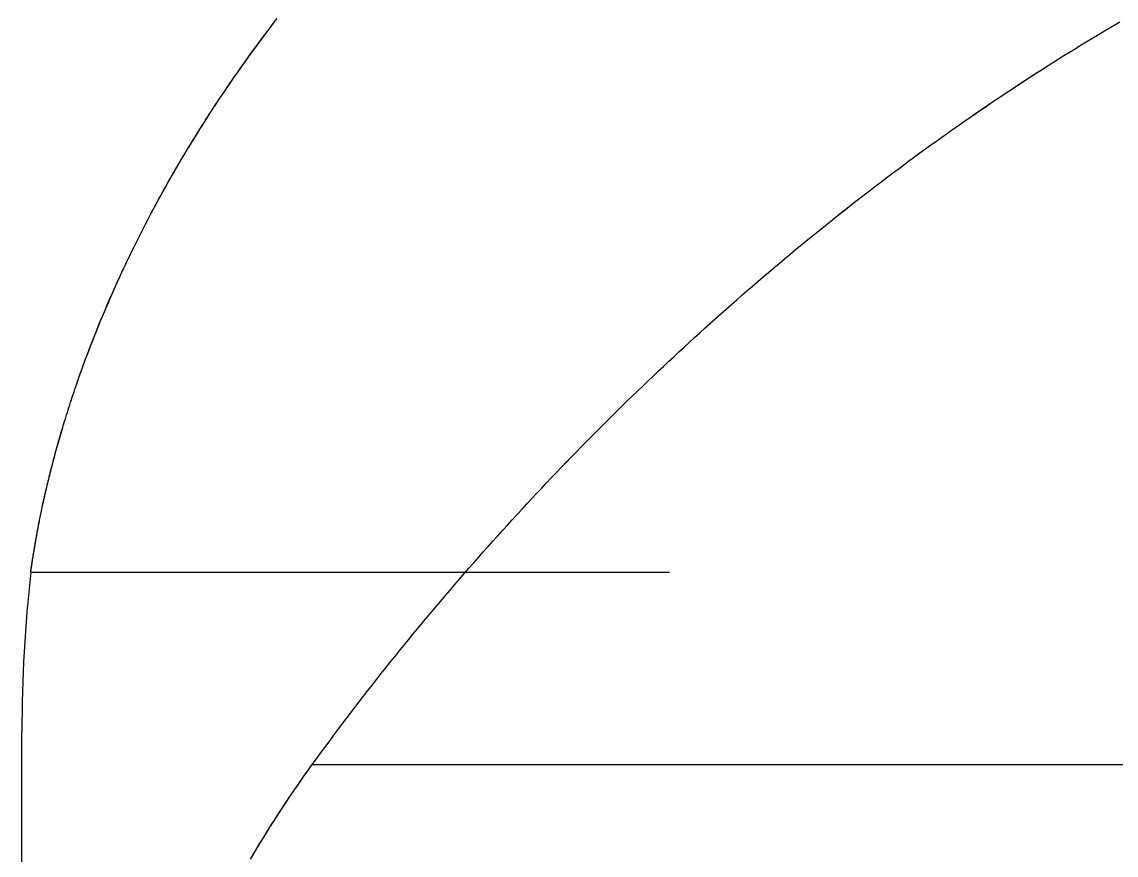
# Model space of a CAD drawing. Extents: x -11 to 23.5, y -3.8 to 3.8.
# Drawn here: x 0.801 to 1.486, y 2.773 to 3.295 of the extents above; entities that cross this region are included whole.
import ezdxf

# ---------------------------------------------------------------- set-up
doc = ezdxf.new("R2010")
doc.units = 0
doc.linetypes.add('PHL_CENTER', pattern=[0.75, 0.4, -0.35])
doc.linetypes.add('PHL_THICK', pattern=[0])
doc.layers.add('PROJECTION', color=7, linetype='CONTINUOUS')

msp = doc.modelspace()

# ---------------------------------------------------------------- linework, layer by layer
at = {"layer": 'PROJECTION', "color": 7, "linetype": 'PHL_THICK'}
for p, q in [((0.959088, 3.294475), (0.960841, 3.296754)), ((0.953904, 3.287643), (0.95562, 3.28992)), ((0.954159, 3.287984), (0.955863, 3.290241)), ((0.95562, 3.28992), (0.957348, 3.292197)), ((0.955863, 3.290241), (0.957578, 3.2925)), ((0.957348, 3.292197), (0.959088, 3.294475)), ((0.957578, 3.2925), (0.959305, 3.294758)), ((1.478056, 3.288494), (1.48156, 3.290572)), ((1.48156, 3.290572), (1.485066, 3.292638)), ((1.485066, 3.292638), (1.488574, 3.29469)), ((0.948829, 3.280822), (0.950508, 3.283094)), ((0.94912, 3.281217), (0.950788, 3.283472)), ((0.950508, 3.283094), (0.9522, 3.285368)), ((0.950788, 3.283472), (0.952468, 3.285728)), ((0.9522, 3.285368), (0.953904, 3.287643)), ((0.952468, 3.285728), (0.954159, 3.287984)), ((1.467552, 3.282179), (1.471052, 3.284297)), ((1.471052, 3.284297), (1.474553, 3.286402)), ((1.474553, 3.286402), (1.478056, 3.288494)), ((0.943862, 3.274012), (0.945506, 3.27628)), ((0.944184, 3.274459), (0.945818, 3.276711)), ((0.945506, 3.27628), (0.947161, 3.27855)), ((0.945818, 3.276711), (0.947463, 3.278964)), ((0.947161, 3.27855), (0.948829, 3.280822)), ((0.947463, 3.278964), (0.94912, 3.281217)), ((1.453567, 3.273574), (1.457061, 3.275745)), ((1.457061, 3.275745), (1.460557, 3.277903)), ((1.460557, 3.277903), (1.464054, 3.280047)), ((1.464054, 3.280047), (1.467552, 3.282179)), ((0.939003, 3.267215), (0.940611, 3.26948)), ((0.939353, 3.267711), (0.940952, 3.269959)), ((0.940611, 3.26948), (0.942231, 3.271745)), ((0.940952, 3.269959), (0.942562, 3.272209)), ((0.942231, 3.271745), (0.943862, 3.274012)), ((0.942562, 3.272209), (0.944184, 3.274459)), ((1.443096, 3.266982), (1.446584, 3.269192)), ((1.446584, 3.269192), (1.450075, 3.27139)), ((1.450075, 3.27139), (1.453567, 3.273574)), ((0.934251, 3.260435), (0.935824, 3.262693)), ((0.934625, 3.260976), (0.93619, 3.26322)), ((0.935824, 3.262693), (0.937408, 3.264953)), ((0.93619, 3.26322), (0.937766, 3.265465)), ((0.937408, 3.264953), (0.939003, 3.267215)), ((0.937766, 3.265465), (0.939353, 3.267711)), ((1.43264, 3.260274), (1.436123, 3.262523)), ((1.436123, 3.262523), (1.439608, 3.264759)), ((1.439608, 3.264759), (1.443096, 3.266982)), ((0.929605, 3.25367), (0.931142, 3.255923)), ((0.93, 3.254255), (0.93153, 3.256494)), ((0.931142, 3.255923), (0.932691, 3.258178)), ((0.93153, 3.256494), (0.933072, 3.258734)), ((0.932691, 3.258178), (0.934251, 3.260435)), ((0.933072, 3.258734), (0.934625, 3.260976)), ((1.422201, 3.253449), (1.425679, 3.255737)), ((1.425679, 3.255737), (1.429158, 3.258012)), ((1.429158, 3.258012), (1.43264, 3.260274)), ((0.925064, 3.246925), (0.926566, 3.249171)), ((0.925477, 3.247549), (0.926973, 3.249782)), ((0.926566, 3.249171), (0.92808, 3.25142)), ((0.926973, 3.249782), (0.928481, 3.252017)), ((0.92808, 3.25142), (0.929605, 3.25367)), ((0.928481, 3.252017), (0.93, 3.254255)), ((1.411781, 3.246509), (1.415252, 3.248835)), ((1.415252, 3.248835), (1.418726, 3.251148)), ((1.418726, 3.251148), (1.422201, 3.253449)), ((0.920627, 3.240201), (0.922095, 3.24244)), ((0.921055, 3.24086), (0.922518, 3.243088)), ((0.922095, 3.24244), (0.923574, 3.244681)), ((0.922518, 3.243088), (0.923992, 3.245317)), ((0.923574, 3.244681), (0.925064, 3.246925)), ((0.923992, 3.245317), (0.925477, 3.247549)), ((1.401381, 3.239455), (1.404846, 3.241819)), ((1.404846, 3.241819), (1.408312, 3.24417)), ((1.408312, 3.24417), (1.411781, 3.246509)), ((0.916294, 3.233498), (0.917727, 3.235729)), ((0.916734, 3.234191), (0.918163, 3.236412)), ((0.917727, 3.235729), (0.919171, 3.237964)), ((0.918163, 3.236412), (0.919603, 3.238635)), ((0.919171, 3.237964), (0.920627, 3.240201)), ((0.919603, 3.238635), (0.921055, 3.24086)), ((1.391002, 3.232288), (1.394459, 3.234689)), ((1.394459, 3.234689), (1.397919, 3.237079)), ((1.397919, 3.237079), (1.401381, 3.239455)), ((0.912063, 3.226819), (0.913462, 3.229043)), ((0.912512, 3.227543), (0.913908, 3.229756)), ((0.913462, 3.229043), (0.914872, 3.231269)), ((0.913908, 3.229756), (0.915315, 3.231972)), ((0.914872, 3.231269), (0.916294, 3.233498)), ((0.915315, 3.231972), (0.916734, 3.234191)), ((1.384096, 3.227448), (1.387548, 3.229874)), ((1.387548, 3.229874), (1.391002, 3.232288)), ((0.907038, 3.218713), (0.90839, 3.220917)), ((0.907934, 3.220166), (0.909299, 3.222381)), ((0.90839, 3.220917), (0.909753, 3.223123)), ((0.909299, 3.222381), (0.910676, 3.224598)), ((0.909753, 3.223123), (0.911127, 3.225331)), ((0.910676, 3.224598), (0.912063, 3.226819)), ((0.911127, 3.225331), (0.912512, 3.227543)), ((1.373755, 3.220094), (1.377199, 3.222558)), ((1.377199, 3.222558), (1.380646, 3.225009)), ((1.380646, 3.225009), (1.384096, 3.227448)), ((0.903047, 3.212119), (0.904366, 3.214314)), ((0.903906, 3.21354), (0.905238, 3.215745)), ((0.904366, 3.214314), (0.905697, 3.216512)), ((0.905238, 3.215745), (0.90658, 3.217954)), ((0.905697, 3.216512), (0.907038, 3.218713)), ((0.90658, 3.217954), (0.907934, 3.220166)), ((1.363439, 3.21263), (1.366875, 3.21513)), ((1.366875, 3.21513), (1.370313, 3.217618)), ((1.370313, 3.217618), (1.373755, 3.220094)), ((0.899154, 3.205552), (0.900441, 3.207738)), ((0.899978, 3.206943), (0.901276, 3.209139)), ((0.900441, 3.207738), (0.901738, 3.209927)), ((0.901276, 3.209139), (0.902586, 3.211338)), ((0.901738, 3.209927), (0.903047, 3.212119)), ((0.902586, 3.211338), (0.903906, 3.21354)), ((1.353149, 3.205056), (1.356576, 3.207593)), ((1.356576, 3.207593), (1.360006, 3.210117)), ((1.360006, 3.210117), (1.363439, 3.21263)), ((0.894895, 3.198196), (0.896149, 3.200377)), ((0.895357, 3.199013), (0.896612, 3.20119)), ((0.896149, 3.200377), (0.897414, 3.202563)), ((0.896612, 3.20119), (0.897878, 3.203369)), ((0.897414, 3.202563), (0.898691, 3.204751)), ((0.897878, 3.203369), (0.899154, 3.205552)), ((0.898691, 3.204751), (0.899978, 3.206943)), ((1.346304, 3.199946), (1.349725, 3.202507)), ((1.349725, 3.202507), (1.353149, 3.205056)), ((0.891197, 3.191674), (0.892418, 3.193844)), ((0.891657, 3.192504), (0.89288, 3.194671)), ((0.892418, 3.193844), (0.893651, 3.196018)), ((0.89288, 3.194671), (0.894113, 3.19684)), ((0.893651, 3.196018), (0.894895, 3.198196)), ((0.894113, 3.19684), (0.895357, 3.199013)), ((1.336061, 3.192192), (1.339472, 3.194789)), ((1.339472, 3.194789), (1.342887, 3.197374)), ((1.342887, 3.197374), (1.346304, 3.199946)), ((0.887596, 3.185186), (0.888785, 3.187345)), ((0.888053, 3.186027), (0.889244, 3.188182)), ((0.888785, 3.187345), (0.889986, 3.189507)), ((0.889244, 3.188182), (0.890445, 3.190341)), ((0.889986, 3.189507), (0.891197, 3.191674)), ((0.890445, 3.190341), (0.891657, 3.192504)), ((1.325847, 3.184331), (1.329248, 3.186963)), ((1.329248, 3.186963), (1.332653, 3.189584)), ((1.332653, 3.189584), (1.336061, 3.192192)), ((0.884092, 3.178735), (0.885249, 3.180882)), ((0.884543, 3.179582), (0.885702, 3.181727)), ((0.885249, 3.180882), (0.886417, 3.183032)), ((0.885702, 3.181727), (0.886872, 3.183875)), ((0.886417, 3.183032), (0.887596, 3.185186)), ((0.886872, 3.183875), (0.888053, 3.186027)), ((1.319054, 3.179031), (1.322449, 3.181687)), ((1.322449, 3.181687), (1.325847, 3.184331)), ((0.880014, 3.171054), (0.881129, 3.173176)), ((0.880683, 3.172323), (0.881808, 3.174456)), ((0.881129, 3.173176), (0.882256, 3.175306)), ((0.881808, 3.174456), (0.882945, 3.176594)), ((0.882256, 3.175306), (0.883394, 3.177442)), ((0.882945, 3.176594), (0.884092, 3.178735)), ((0.883394, 3.177442), (0.884543, 3.179582)), ((1.308892, 3.170993), (1.312276, 3.173684)), ((1.312276, 3.173684), (1.315663, 3.176363)), ((1.315663, 3.176363), (1.319054, 3.179031)), ((0.876739, 3.164727), (0.877819, 3.166829)), ((0.877369, 3.16595), (0.878463, 3.16807)), ((0.877819, 3.166829), (0.878911, 3.168938)), ((0.878463, 3.16807), (0.879568, 3.170194)), ((0.878911, 3.168938), (0.880014, 3.171054)), ((0.879568, 3.170194), (0.880683, 3.172323)), ((1.302136, 3.165577), (1.305512, 3.168291)), ((1.305512, 3.168291), (1.308892, 3.170993)), ((0.873096, 3.157519), (0.874148, 3.15962)), ((0.873567, 3.158463), (0.874613, 3.160544)), ((0.874148, 3.15962), (0.875212, 3.161725)), ((0.874613, 3.160544), (0.87567, 3.162632)), ((0.875212, 3.161725), (0.876285, 3.163835)), ((0.87567, 3.162632), (0.876739, 3.164727)), ((0.876285, 3.163835), (0.877369, 3.16595)), ((1.29203, 3.157366), (1.295395, 3.160114)), ((1.295395, 3.160114), (1.298764, 3.162851)), ((1.298764, 3.162851), (1.302136, 3.165577)), ((0.869999, 3.151246), (0.871021, 3.153332)), ((0.870495, 3.152264), (0.871508, 3.154323)), ((0.871021, 3.153332), (0.872053, 3.155423)), ((0.871508, 3.154323), (0.872532, 3.156389)), ((0.872053, 3.155423), (0.873096, 3.157519)), ((0.872532, 3.156389), (0.873567, 3.158463)), ((1.285312, 3.151834), (1.288669, 3.154606)), ((1.288669, 3.154606), (1.29203, 3.157366)), ((0.866555, 3.144101), (0.867524, 3.14613)), ((0.866999, 3.145029), (0.867988, 3.147093)), ((0.867524, 3.14613), (0.868504, 3.148167)), ((0.867988, 3.147093), (0.868988, 3.149166)), ((0.868504, 3.148167), (0.869494, 3.150212)), ((0.868988, 3.149166), (0.869999, 3.151246)), ((0.869494, 3.150212), (0.870495, 3.152264)), ((1.275266, 3.143452), (1.27861, 3.146257)), ((1.27861, 3.146257), (1.281959, 3.149051)), ((1.281959, 3.149051), (1.285312, 3.151834)), ((0.863156, 3.136854), (0.8641, 3.138885)), ((0.863713, 3.138057), (0.86465, 3.140064)), ((0.8641, 3.138885), (0.865055, 3.140925)), ((0.86465, 3.140064), (0.865597, 3.142079)), ((0.865055, 3.140925), (0.866022, 3.142973)), ((0.865597, 3.142079), (0.866555, 3.144101)), ((0.866022, 3.142973), (0.866999, 3.145029)), ((1.268589, 3.137808), (1.271925, 3.140636)), ((1.271925, 3.140636), (1.275266, 3.143452)), ((0.860072, 3.130107), (0.860967, 3.132083)), ((0.86039, 3.130812), (0.861301, 3.132818)), ((0.860967, 3.132083), (0.861872, 3.134067)), ((0.861301, 3.132818), (0.862223, 3.134832)), ((0.861872, 3.134067), (0.862787, 3.136058)), ((0.862223, 3.134832), (0.863156, 3.136854)), ((0.862787, 3.136058), (0.863713, 3.138057)), ((1.258605, 3.129258), (1.261929, 3.132119)), ((1.261929, 3.132119), (1.265257, 3.134969)), ((1.265257, 3.134969), (1.268589, 3.137808)), ((0.857449, 3.124226), (0.858313, 3.126179)), ((0.857722, 3.124846), (0.8586, 3.126826)), ((0.858313, 3.126179), (0.859187, 3.128139)), ((0.8586, 3.126826), (0.85949, 3.128815)), ((0.859187, 3.128139), (0.860072, 3.130107)), ((0.85949, 3.128815), (0.86039, 3.130812)), ((1.251971, 3.123501), (1.255286, 3.126385)), ((1.255286, 3.126385), (1.258605, 3.129258)), ((0.854094, 3.116498), (0.854918, 3.118418)), ((0.854311, 3.117014), (0.855148, 3.118959)), ((0.854918, 3.118418), (0.855752, 3.120346)), ((0.855148, 3.118959), (0.855996, 3.120913)), ((0.855752, 3.120346), (0.856595, 3.122282)), ((0.855996, 3.120913), (0.856853, 3.122875)), ((0.856595, 3.122282), (0.857449, 3.124226)), ((0.856853, 3.122875), (0.857722, 3.124846)), ((1.245351, 3.117697), (1.248659, 3.120605)), ((1.248659, 3.120605), (1.251971, 3.123501)), ((0.851066, 3.109324), (0.851862, 3.111233)), ((0.851681, 3.110787), (0.852475, 3.112682)), ((0.851862, 3.111233), (0.852668, 3.113151)), ((0.852475, 3.112682), (0.85328, 3.114586)), ((0.852668, 3.113151), (0.853485, 3.115078)), ((0.85328, 3.114586), (0.854094, 3.116498)), ((0.853485, 3.115078), (0.854311, 3.117014)), ((1.235453, 3.108907), (1.238748, 3.111848)), ((1.238748, 3.111848), (1.242048, 3.114779)), ((1.242048, 3.114779), (1.245351, 3.117697)), ((0.848598, 3.10329), (0.849354, 3.105152)), ((0.848737, 3.103651), (0.849503, 3.105532)), ((0.849354, 3.105152), (0.85012, 3.107022)), ((0.849503, 3.105532), (0.850279, 3.107424)), ((0.85012, 3.107022), (0.850896, 3.1089)), ((0.850279, 3.107424), (0.851066, 3.109324)), ((0.850896, 3.1089), (0.851681, 3.110787)), ((1.228875, 3.10299), (1.232162, 3.105954)), ((1.232162, 3.105954), (1.235453, 3.108907)), ((0.845665, 3.09593), (0.846385, 3.097757)), ((0.845768, 3.096215), (0.846496, 3.09806)), ((0.846385, 3.097757), (0.847113, 3.099593)), ((0.846496, 3.09806), (0.847233, 3.099914)), ((0.847113, 3.099593), (0.847851, 3.101437)), ((0.847233, 3.099914), (0.84798, 3.101778)), ((0.847851, 3.101437), (0.848598, 3.10329)), ((0.84798, 3.101778), (0.848737, 3.103651)), ((1.222316, 3.097028), (1.225593, 3.100015)), ((1.225593, 3.100015), (1.228875, 3.10299)), ((0.842951, 3.088929), (0.843641, 3.090737)), ((0.843562, 3.090502), (0.844254, 3.092302)), ((0.843641, 3.090737), (0.844341, 3.092553)), ((0.844254, 3.092302), (0.844955, 3.094112)), ((0.844341, 3.092553), (0.84505, 3.09438)), ((0.844955, 3.094112), (0.845665, 3.09593)), ((0.84505, 3.09438), (0.845768, 3.096215)), ((1.212512, 3.088004), (1.215775, 3.091023)), ((1.215775, 3.091023), (1.219043, 3.094031)), ((1.219043, 3.094031), (1.222316, 3.097028)), ((0.840881, 3.083388), (0.841538, 3.085153)), ((0.840935, 3.083565), (0.841598, 3.085344)), ((0.841538, 3.085153), (0.842204, 3.086927)), ((0.841598, 3.085344), (0.84227, 3.087132)), ((0.842204, 3.086927), (0.842878, 3.08871)), ((0.84227, 3.087132), (0.842951, 3.088929)), ((0.842878, 3.08871), (0.843562, 3.090502)), ((1.206, 3.081935), (1.209253, 3.084975)), ((1.209253, 3.084975), (1.212512, 3.088004)), ((0.838339, 3.07642), (0.838962, 3.078148)), ((0.838373, 3.076548), (0.839, 3.078288)), ((0.838962, 3.078148), (0.839593, 3.079886)), ((0.839, 3.078288), (0.839637, 3.080037)), ((0.839593, 3.079886), (0.840233, 3.081632)), ((0.839637, 3.080037), (0.840281, 3.081796)), ((0.840233, 3.081632), (0.840881, 3.083388)), ((0.840281, 3.081796), (0.840935, 3.083565)), ((1.199509, 3.075823), (1.202752, 3.078884)), ((1.202752, 3.078884), (1.206, 3.081935)), ((0.835931, 3.0696), (0.83652, 3.071291)), ((0.83595, 3.069688), (0.836543, 3.071388)), ((0.83652, 3.071291), (0.837118, 3.072991)), ((0.836543, 3.071388), (0.837144, 3.073098)), ((0.837118, 3.072991), (0.837725, 3.074701)), ((0.837144, 3.073098), (0.837754, 3.074818)), ((0.837725, 3.074701), (0.838339, 3.07642)), ((0.837754, 3.074818), (0.838373, 3.076548)), ((1.193039, 3.069669), (1.196271, 3.072751)), ((1.196271, 3.072751), (1.199509, 3.075823)), ((0.833652, 3.062932), (0.83421, 3.064585)), ((0.83366, 3.062989), (0.83422, 3.064648)), ((0.83421, 3.064585), (0.834776, 3.066247)), ((0.83422, 3.064648), (0.834788, 3.066318)), ((0.834776, 3.066247), (0.835349, 3.067919)), ((0.834788, 3.066318), (0.835365, 3.067998)), ((0.835349, 3.067919), (0.835931, 3.0696)), ((0.835365, 3.067998), (0.83595, 3.069688)), ((1.183375, 3.060362), (1.186591, 3.063474)), ((1.186591, 3.063474), (1.189812, 3.066577)), ((1.189812, 3.066577), (1.193039, 3.069669)), ((0.83098, 3.054843), (0.831501, 3.056452)), ((0.83098, 3.054816), (0.831499, 3.056419)), ((0.831499, 3.056419), (0.832026, 3.058033)), ((0.831501, 3.056452), (0.832029, 3.058071)), ((0.832026, 3.058033), (0.83256, 3.059656)), ((0.832029, 3.058071), (0.832565, 3.0597)), ((0.83256, 3.059656), (0.833102, 3.061289)), ((0.832565, 3.0597), (0.833108, 3.061339)), ((0.833102, 3.061289), (0.833652, 3.062932)), ((0.833108, 3.061339), (0.83366, 3.062989)), ((1.176961, 3.054107), (1.180165, 3.057239)), ((1.180165, 3.057239), (1.183375, 3.060362)), ((0.828976, 3.048515), (0.829466, 3.050081)), ((0.828981, 3.048517), (0.829469, 3.050076)), ((0.829466, 3.050081), (0.829963, 3.051658)), ((0.829469, 3.050076), (0.829965, 3.051645)), ((0.829963, 3.051658), (0.830468, 3.053246)), ((0.829965, 3.051645), (0.830469, 3.053225)), ((0.830468, 3.053246), (0.83098, 3.054843)), ((0.830469, 3.053225), (0.83098, 3.054816)), ((1.17057, 3.047812), (1.173763, 3.050964)), ((1.173763, 3.050964), (1.176961, 3.054107)), ((0.8271, 3.042398), (0.82756, 3.043911)), ((0.82756, 3.043911), (0.828026, 3.045435)), ((0.828019, 3.045413), (0.828494, 3.046959)), ((0.828026, 3.045435), (0.8285, 3.046971)), ((0.828494, 3.046959), (0.828976, 3.048515)), ((0.8285, 3.046971), (0.828981, 3.048517)), ((1.164204, 3.041478), (1.167384, 3.04465)), ((1.167384, 3.04465), (1.17057, 3.047812)), ((0.824911, 3.035004), (0.825335, 3.03646)), ((0.825335, 3.03646), (0.825766, 3.037927)), ((0.825766, 3.037927), (0.826203, 3.039406)), ((0.826203, 3.039406), (0.826648, 3.040896)), ((0.826648, 3.040896), (0.8271, 3.042398)), ((1.157863, 3.035106), (1.16103, 3.038297)), ((1.16103, 3.038297), (1.164204, 3.041478)), ((0.822893, 3.027895), (0.823283, 3.029294)), ((0.823283, 3.029294), (0.82368, 3.030704)), ((0.82368, 3.030704), (0.824083, 3.032126)), ((0.824083, 3.032126), (0.824494, 3.033559)), ((0.824494, 3.033559), (0.824911, 3.035004)), ((1.151547, 3.028697), (1.154701, 3.031906)), ((1.154701, 3.031906), (1.157863, 3.035106)), ((0.821038, 3.021077), (0.821396, 3.022417)), ((0.821396, 3.022417), (0.821761, 3.023769)), ((0.821761, 3.023769), (0.822132, 3.025133)), ((0.822132, 3.025133), (0.822509, 3.026509)), ((0.822509, 3.026509), (0.822893, 3.027895)), ((1.142123, 3.019013), (1.145258, 3.02225)), ((1.145258, 3.02225), (1.148399, 3.025478)), ((1.148399, 3.025478), (1.151547, 3.028697)), ((0.819338, 3.01455), (0.819666, 3.015832)), ((0.819666, 3.015832), (0.82, 3.017126)), ((0.82, 3.017126), (0.82034, 3.018431)), ((0.82034, 3.018431), (0.820686, 3.019748)), ((0.820686, 3.019748), (0.821038, 3.021077)), ((1.135875, 3.012512), (1.138995, 3.015767)), ((1.138995, 3.015767), (1.142123, 3.019013)), ((0.817785, 3.008319), (0.818084, 3.009542)), ((0.818084, 3.009542), (0.818389, 3.010776)), ((0.818389, 3.010776), (0.8187, 3.012022)), ((0.8187, 3.012022), (0.819016, 3.01328)), ((0.819016, 3.01328), (0.819338, 3.01455)), ((1.129655, 3.005975), (1.132761, 3.009248)), ((1.132761, 3.009248), (1.135875, 3.012512)), ((0.816104, 3.001237), (0.816371, 3.002387)), ((0.816371, 3.002387), (0.816643, 3.00355)), ((0.816643, 3.00355), (0.81692, 3.004724)), ((0.81692, 3.004724), (0.817203, 3.00591)), ((0.817203, 3.00591), (0.817491, 3.007109)), ((0.817491, 3.007109), (0.817785, 3.008319)), ((1.123463, 2.999404), (1.126555, 3.002694)), ((1.126555, 3.002694), (1.129655, 3.005975)), ((0.814451, 2.993894), (0.814699, 2.995015)), ((0.814609, 2.99459), (0.814846, 2.995667)), ((0.814699, 2.995015), (0.814952, 2.996148)), ((0.814846, 2.995667), (0.815088, 2.996757)), ((0.815088, 2.996757), (0.815334, 2.997859)), ((0.815334, 2.997859), (0.815586, 2.998972)), ((0.815586, 2.998972), (0.815842, 3.000099)), ((0.815842, 3.000099), (0.816104, 3.001237)), ((1.117301, 2.992798), (1.120378, 2.996105)), ((1.120378, 2.996105), (1.123463, 2.999404)), ((0.813068, 2.98746), (0.813286, 2.988498)), ((0.813081, 2.987392), (0.813286, 2.988384)), ((0.813286, 2.988498), (0.813509, 2.98955)), ((0.813286, 2.988384), (0.813495, 2.989387)), ((0.813495, 2.989387), (0.813709, 2.990403)), ((0.813509, 2.98955), (0.813737, 2.990616)), ((0.813709, 2.990403), (0.813927, 2.991431)), ((0.813737, 2.990616), (0.81397, 2.991695)), ((0.813927, 2.991431), (0.814149, 2.992472)), ((0.81397, 2.991695), (0.814208, 2.992788)), ((0.814149, 2.992472), (0.814377, 2.993525)), ((0.814208, 2.992788), (0.814451, 2.993894)), ((0.814377, 2.993525), (0.814609, 2.99459)), ((1.11117, 2.986158), (1.114232, 2.989482)), ((1.114232, 2.989482), (1.117301, 2.992798)), ((0.811675, 2.980577), (0.81186, 2.981519)), ((0.811764, 2.980804), (0.81194, 2.981707)), ((0.81186, 2.981519), (0.81205, 2.982475)), ((0.81194, 2.981707), (0.81212, 2.982624)), ((0.81205, 2.982475), (0.812244, 2.983444)), ((0.81212, 2.982624), (0.812304, 2.983552)), ((0.812244, 2.983444), (0.812443, 2.984427)), ((0.812304, 2.983552), (0.812492, 2.984494)), ((0.812443, 2.984427), (0.812647, 2.985424)), ((0.812492, 2.984494), (0.812684, 2.985447)), ((0.812647, 2.985424), (0.812855, 2.986435)), ((0.812684, 2.985447), (0.81288, 2.986414)), ((0.812855, 2.986435), (0.813068, 2.98746)), ((0.81288, 2.986414), (0.813081, 2.987392)), ((1.105069, 2.979485), (1.108115, 2.982826)), ((1.108115, 2.982826), (1.11117, 2.986158)), ((0.810345, 2.973543), (0.810497, 2.974374)), ((0.81049, 2.97403), (0.810637, 2.974832)), ((0.810497, 2.974374), (0.810653, 2.975218)), ((0.810637, 2.974832), (0.810787, 2.975647)), ((0.810653, 2.975218), (0.810813, 2.976076)), ((0.810787, 2.975647), (0.810941, 2.976475)), ((0.810813, 2.976076), (0.810977, 2.976949)), ((0.810941, 2.976475), (0.811098, 2.977315)), ((0.810977, 2.976949), (0.811145, 2.977835)), ((0.811098, 2.977315), (0.811259, 2.978168)), ((0.811145, 2.977835), (0.811317, 2.978735)), ((0.811259, 2.978168), (0.811424, 2.979034)), ((0.811317, 2.978735), (0.811494, 2.979649)), ((0.811424, 2.979034), (0.811592, 2.979913)), ((0.811494, 2.979649), (0.811675, 2.980577)), ((0.811592, 2.979913), (0.811764, 2.980804)), ((1.099, 2.97278), (1.10203, 2.976137)), ((1.10203, 2.976137), (1.105069, 2.979485)), ((0.809149, 2.966704), (0.809267, 2.967408)), ((0.809193, 2.966716), (0.80931, 2.967389)), ((0.809267, 2.967408), (0.809389, 2.968125)), ((0.80931, 2.967389), (0.809429, 2.968075)), ((0.809389, 2.968125), (0.809515, 2.968857)), ((0.809429, 2.968075), (0.809551, 2.968774)), ((0.809515, 2.968857), (0.809644, 2.969603)), ((0.809551, 2.968774), (0.809676, 2.969486)), ((0.809644, 2.969603), (0.809777, 2.970363)), ((0.809676, 2.969486), (0.809804, 2.970211)), ((0.809777, 2.970363), (0.809913, 2.971137)), ((0.809804, 2.970211), (0.809935, 2.970949)), ((0.809913, 2.971137), (0.810054, 2.971925)), ((0.809935, 2.970949), (0.810069, 2.9717)), ((0.810054, 2.971925), (0.810198, 2.972727)), ((0.810069, 2.9717), (0.810206, 2.972464)), ((0.810198, 2.972727), (0.810345, 2.973543)), ((0.810206, 2.972464), (0.810346, 2.97324)), ((0.810346, 2.97324), (0.81049, 2.97403)), ((1.092963, 2.966043), (1.095977, 2.969415)), ((1.095977, 2.969415), (1.099, 2.97278)), ((0.80808, 2.96019), (0.808169, 2.960717)), ((0.808169, 2.960717), (0.80826, 2.961257)), ((0.80826, 2.961257), (0.808353, 2.961811)), ((0.808316, 2.961591), (0.808409, 2.96218)), ((0.808353, 2.961811), (0.808449, 2.962378)), ((0.808409, 2.96218), (0.808505, 2.962784)), ((0.808449, 2.962378), (0.808547, 2.962958)), ((0.808505, 2.962784), (0.808605, 2.963401)), ((0.808547, 2.962958), (0.808648, 2.963551)), ((0.808605, 2.963401), (0.808707, 2.964033)), ((0.808648, 2.963551), (0.808752, 2.964158)), ((0.808707, 2.964033), (0.808813, 2.96468)), ((0.808752, 2.964158), (0.808858, 2.964777)), ((0.808813, 2.96468), (0.808921, 2.96534)), ((0.808858, 2.964777), (0.808967, 2.96541)), ((0.808921, 2.96534), (0.809033, 2.966015)), ((0.808967, 2.96541), (0.809079, 2.966057)), ((0.809033, 2.966015), (0.809149, 2.966704)), ((0.809079, 2.966057), (0.809193, 2.966716)), ((1.086959, 2.959274), (1.089957, 2.962662)), ((1.089957, 2.962662), (1.092963, 2.966043)), ((0.807002, 2.953563), (0.807052, 2.953877)), ((0.807052, 2.953877), (0.807103, 2.954205)), ((0.807103, 2.954205), (0.807157, 2.954546)), ((0.807157, 2.954546), (0.807214, 2.954901)), ((0.807214, 2.954901), (0.807273, 2.955268)), ((0.807273, 2.955268), (0.807334, 2.955649)), ((0.807334, 2.955649), (0.807398, 2.956043)), ((0.807398, 2.956043), (0.807464, 2.956451)), ((0.807464, 2.956451), (0.807532, 2.956872)), ((0.807532, 2.956872), (0.807603, 2.957306)), ((0.807603, 2.957306), (0.807676, 2.957753)), ((0.807676, 2.957753), (0.807752, 2.958214)), ((0.807752, 2.958214), (0.807831, 2.958688)), ((0.807831, 2.958688), (0.807911, 2.959176)), ((0.807911, 2.959176), (0.807995, 2.959676)), ((0.807995, 2.959676), (0.80808, 2.96019)), ((1.08099, 2.952475), (1.08397, 2.955878)), ((1.08397, 2.955878), (1.086959, 2.959274)), ((0.80649, 2.950042), (0.806493, 2.950076)), ((0.80649, 2.950021), (0.80649, 2.950042)), ((0.806493, 2.950076), (0.806497, 2.950123)), ((0.806497, 2.950123), (0.806504, 2.950184)), ((0.806504, 2.950184), (0.806513, 2.950258)), ((0.806513, 2.950258), (0.806524, 2.950346)), ((0.806524, 2.950346), (0.806537, 2.950446)), ((0.806537, 2.950446), (0.806552, 2.950561)), ((0.806552, 2.950561), (0.80657, 2.950688)), ((0.80657, 2.950688), (0.80659, 2.950829)), ((0.80659, 2.950829), (0.806612, 2.950984)), ((0.806612, 2.950984), (0.806636, 2.951151)), ((0.806636, 2.951151), (0.806662, 2.951333)), ((0.806662, 2.951333), (0.806691, 2.951527)), ((0.806691, 2.951527), (0.806722, 2.951735)), ((0.806722, 2.951735), (0.806755, 2.951956)), ((0.806755, 2.951956), (0.806791, 2.95219)), ((0.806791, 2.95219), (0.806828, 2.952438)), ((0.806828, 2.952438), (0.806868, 2.952699)), ((0.806868, 2.952699), (0.806911, 2.952974)), ((0.806911, 2.952974), (0.806955, 2.953262)), ((0.806955, 2.953262), (0.807002, 2.953563)), ((1.075054, 2.945646), (1.078018, 2.949064)), ((1.078018, 2.949064), (1.08099, 2.952475)), ((1.069154, 2.938787), (1.0721, 2.94222)), ((1.0721, 2.94222), (1.075054, 2.945646)), ((1.06329, 2.931899), (1.066217, 2.935347)), ((1.066217, 2.935347), (1.069154, 2.938787)), ((1.057461, 2.924983), (1.060371, 2.928445)), ((1.060371, 2.928445), (1.06329, 2.931899)), ((1.05167, 2.918039), (1.054561, 2.921514)), ((1.054561, 2.921514), (1.057461, 2.924983)), ((1.045917, 2.911068), (1.048789, 2.914557)), ((1.048789, 2.914557), (1.05167, 2.918039)), ((1.040203, 2.904073), (1.043055, 2.907573)), ((1.043055, 2.907573), (1.045917, 2.911068)), ((1.034529, 2.897053), (1.037361, 2.900566)), ((1.037361, 2.900566), (1.040203, 2.904073)), ((1.028897, 2.89001), (1.031708, 2.893534)), ((1.031708, 2.893534), (1.034529, 2.897053)), ((1.023307, 2.882946), (1.026096, 2.886481)), ((1.026096, 2.886481), (1.028897, 2.89001)), ((1.01776, 2.875863), (1.020528, 2.879407)), ((1.020528, 2.879407), (1.023307, 2.882946)), ((1.012258, 2.86876), (1.015003, 2.872313)), ((1.015003, 2.872313), (1.01776, 2.875863)), ((1.006801, 2.861639), (1.009524, 2.865201)), ((1.009524, 2.865201), (1.012258, 2.86876)), ((1.001391, 2.854502), (1.00409, 2.858073)), ((1.00409, 2.858073), (1.006801, 2.861639)), ((0.996029, 2.84735), (0.998704, 2.850928)), ((0.998704, 2.850928), (1.001391, 2.854502)), ((0.801, -2.681733), (0.801, 2.85)), ((0.993366, 2.843769), (0.996029, 2.84735)), ((0.988077, 2.836596), (0.990715, 2.840184)), ((0.990715, 2.840184), (0.993366, 2.843769)), ((0.982837, 2.829413), (0.985451, 2.833005)), ((0.985451, 2.833005), (0.988077, 2.836596)), ((0.977242, 2.821583), (0.979097, 2.824202)), ((0.979097, 2.824202), (0.980962, 2.826812)), ((0.980962, 2.826812), (0.982839, 2.829413)), ((0.982837, 2.829413), (13.619163, 2.829413)), ((0.973567, 2.81632), (0.975399, 2.818956)), ((0.975399, 2.818956), (0.977242, 2.821583)), ((0.968139, 2.80836), (0.969937, 2.811022)), ((0.969937, 2.811022), (0.971747, 2.813675)), ((0.971747, 2.813675), (0.973567, 2.81632)), ((0.96281, 2.800322), (0.964575, 2.80301)), ((0.964575, 2.80301), (0.966351, 2.805689)), ((0.966351, 2.805689), (0.968139, 2.80836)), ((0.959313, 2.79492), (0.961056, 2.797625)), ((0.961056, 2.797625), (0.96281, 2.800322)), ((0.954151, 2.786753), (0.95586, 2.789484)), ((0.95586, 2.789484), (0.957581, 2.792207)), ((0.957581, 2.792207), (0.959313, 2.79492)), ((0.950765, 2.781266), (0.952452, 2.784014)), ((0.952452, 2.784014), (0.954151, 2.786753)), ((0.945768, 2.772971), (0.947423, 2.775745)), ((0.947423, 2.775745), (0.949088, 2.77851)), ((0.949088, 2.77851), (0.950765, 2.781266)), ((0.944125, 2.77019), (0.945768, 2.772971))]:
    msp.add_line(p, q, dxfattribs=at)
at = {"layer": 'PROJECTION', "color": 3, "linetype": 'PHL_CENTER'}
for p, q in [((1.478043, 3.288486), (1.481548, 3.290565)), ((1.481548, 3.290565), (1.485054, 3.29263)), ((1.485054, 3.29263), (1.488562, 3.294683)), ((1.46754, 3.282171), (1.47104, 3.28429)), ((1.47104, 3.28429), (1.474541, 3.286395)), ((1.474541, 3.286395), (1.478043, 3.288486)), ((1.453556, 3.273566), (1.457049, 3.275738)), ((1.457049, 3.275738), (1.460545, 3.277895)), ((1.460545, 3.277895), (1.464042, 3.28004)), ((1.464042, 3.28004), (1.46754, 3.282171)), ((1.443084, 3.266975), (1.446573, 3.269185)), ((1.446573, 3.269185), (1.450063, 3.271382)), ((1.450063, 3.271382), (1.453556, 3.273566)), ((1.432629, 3.260266), (1.436112, 3.262516)), ((1.436112, 3.262516), (1.439597, 3.264752)), ((1.439597, 3.264752), (1.443084, 3.266975)), ((1.42219, 3.253442), (1.425668, 3.255729)), ((1.425668, 3.255729), (1.429147, 3.258004)), ((1.429147, 3.258004), (1.432629, 3.260266)), ((1.411771, 3.246502), (1.415242, 3.248828)), ((1.415242, 3.248828), (1.418715, 3.251141)), ((1.418715, 3.251141), (1.42219, 3.253442)), ((1.401371, 3.239448), (1.404835, 3.241812)), ((1.404835, 3.241812), (1.408302, 3.244163)), ((1.408302, 3.244163), (1.411771, 3.246502)), ((1.390992, 3.232281), (1.394449, 3.234682)), ((1.394449, 3.234682), (1.397909, 3.237072)), ((1.397909, 3.237072), (1.401371, 3.239448)), ((1.384086, 3.22744), (1.387537, 3.229867)), ((1.387537, 3.229867), (1.390992, 3.232281)), ((1.373745, 3.220087), (1.377189, 3.22255)), ((1.377189, 3.22255), (1.380636, 3.225002)), ((1.380636, 3.225002), (1.384086, 3.22744)), ((1.363429, 3.212623), (1.366865, 3.215123)), ((1.366865, 3.215123), (1.370304, 3.217611)), ((1.370304, 3.217611), (1.373745, 3.220087)), ((1.35314, 3.205049), (1.356567, 3.207586)), ((1.356567, 3.207586), (1.359997, 3.21011)), ((1.359997, 3.21011), (1.363429, 3.212623)), ((1.346295, 3.199939), (1.349716, 3.2025)), ((1.349716, 3.2025), (1.35314, 3.205049)), ((1.336052, 3.192185), (1.339463, 3.194782)), ((1.339463, 3.194782), (1.342878, 3.197367)), ((1.342878, 3.197367), (1.346295, 3.199939)), ((1.325838, 3.184324), (1.329239, 3.186956)), ((1.329239, 3.186956), (1.332644, 3.189577)), ((1.332644, 3.189577), (1.336052, 3.192185)), ((1.319043, 3.179025), (1.32244, 3.18168)), ((1.32244, 3.18168), (1.325838, 3.184324)), ((1.308884, 3.170987), (1.312268, 3.173677)), ((1.312268, 3.173677), (1.315655, 3.176357)), ((1.315655, 3.176357), (1.319043, 3.179025)), ((1.302128, 3.16557), (1.305504, 3.168284)), ((1.305504, 3.168284), (1.308884, 3.170987)), ((1.292022, 3.157359), (1.295387, 3.160108)), ((1.295387, 3.160108), (1.298756, 3.162845)), ((1.298756, 3.162845), (1.302128, 3.16557)), ((1.285305, 3.151828), (1.288662, 3.154599)), ((1.288662, 3.154599), (1.292022, 3.157359)), ((1.275259, 3.143446), (1.278603, 3.146251)), ((1.278603, 3.146251), (1.281952, 3.149045)), ((1.281952, 3.149045), (1.285305, 3.151828)), ((1.268582, 3.137802), (1.271918, 3.14063)), ((1.271918, 3.14063), (1.275259, 3.143446)), ((1.258599, 3.129252), (1.261922, 3.132113)), ((1.261922, 3.132113), (1.26525, 3.134963)), ((1.26525, 3.134963), (1.268582, 3.137802)), ((1.251964, 3.123495), (1.255279, 3.126379)), ((1.255279, 3.126379), (1.258599, 3.129252)), ((1.245345, 3.117692), (1.248652, 3.120599)), ((1.248652, 3.120599), (1.251964, 3.123495)), ((1.235447, 3.108901), (1.238742, 3.111843)), ((1.238742, 3.111843), (1.242041, 3.114773)), ((1.242041, 3.114773), (1.245345, 3.117692)), ((1.228869, 3.102984), (1.232156, 3.105948)), ((1.232156, 3.105948), (1.235447, 3.108901)), ((1.22231, 3.097023), (1.225587, 3.100009)), ((1.225587, 3.100009), (1.228869, 3.102984)), ((1.212506, 3.087999), (1.215769, 3.091018)), ((1.215769, 3.091018), (1.219037, 3.094026)), ((1.219037, 3.094026), (1.22231, 3.097023)), ((1.205995, 3.081929), (1.209248, 3.08497)), ((1.209248, 3.08497), (1.212506, 3.087999)), ((1.199504, 3.075818), (1.202747, 3.078879)), ((1.202747, 3.078879), (1.205995, 3.081929)), ((1.193034, 3.069664), (1.196266, 3.072746)), ((1.196266, 3.072746), (1.199504, 3.075818)), ((1.18337, 3.060357), (1.186586, 3.063469)), ((1.186586, 3.063469), (1.189807, 3.066572)), ((1.189807, 3.066572), (1.193034, 3.069664)), ((1.176956, 3.054102), (1.18016, 3.057235)), ((1.18016, 3.057235), (1.18337, 3.060357)), ((1.170566, 3.047807), (1.173758, 3.05096)), ((1.173758, 3.05096), (1.176956, 3.054102)), ((0.827063, 3.042261), (0.827537, 3.043832)), ((0.827537, 3.043832), (0.828019, 3.045413)), ((1.164199, 3.041474), (1.167379, 3.044646)), ((1.167379, 3.044646), (1.170566, 3.047807)), ((0.824803, 3.034581), (0.82524, 3.036094)), ((0.82524, 3.036094), (0.825685, 3.037619)), ((0.825685, 3.037619), (0.826137, 3.039155)), ((0.826137, 3.039155), (0.826596, 3.040702)), ((0.826596, 3.040702), (0.827063, 3.042261)), ((1.157858, 3.035102), (1.161026, 3.038293)), ((1.161026, 3.038293), (1.164199, 3.041474)), ((0.823126, 3.028648), (0.823534, 3.030113)), ((0.823534, 3.030113), (0.82395, 3.031591)), ((0.82395, 3.031591), (0.824373, 3.03308)), ((0.824373, 3.03308), (0.824803, 3.034581)), ((1.151543, 3.028693), (1.154697, 3.031902)), ((1.154697, 3.031902), (1.157858, 3.035102)), ((0.821182, 3.021498), (0.821558, 3.022904)), ((0.821558, 3.022904), (0.82194, 3.024322)), ((0.82194, 3.024322), (0.822328, 3.025752)), ((0.822328, 3.025752), (0.822724, 3.027194)), ((0.822724, 3.027194), (0.823126, 3.028648)), ((1.142119, 3.019009), (1.145254, 3.022246)), ((1.145254, 3.022246), (1.148395, 3.025474)), ((1.148395, 3.025474), (1.151543, 3.028693)), ((0.819401, 3.014667), (0.819745, 3.016007)), ((0.819745, 3.016007), (0.820095, 3.01736)), ((0.820095, 3.01736), (0.820451, 3.018727)), ((0.820451, 3.018727), (0.820813, 3.020106)), ((0.820813, 3.020106), (0.821182, 3.021498)), ((1.135871, 3.012508), (1.138992, 3.015763)), ((1.138992, 3.015763), (1.142119, 3.019009)), ((0.817774, 3.008163), (0.818088, 3.009437)), ((0.818088, 3.009437), (0.818407, 3.010725)), ((0.818407, 3.010725), (0.818732, 3.012026)), ((0.818732, 3.012026), (0.819064, 3.01334)), ((0.819064, 3.01334), (0.819401, 3.014667)), ((1.129651, 3.005972), (1.132757, 3.009244)), ((1.132757, 3.009244), (1.135871, 3.012508)), ((0.816015, 3.000794), (0.816294, 3.001989)), ((0.816294, 3.001989), (0.816578, 3.003197)), ((0.816578, 3.003197), (0.816869, 3.004419)), ((0.816869, 3.004419), (0.817165, 3.005653)), ((0.817165, 3.005653), (0.817467, 3.006902)), ((0.817467, 3.006902), (0.817774, 3.008163)), ((1.12346, 2.9994), (1.126552, 3.00269)), ((1.126552, 3.00269), (1.129651, 3.005972)), ((0.814952, 2.996148), (0.81521, 2.99729)), ((0.81521, 2.99729), (0.815473, 2.998445)), ((0.815473, 2.998445), (0.815741, 2.999613)), ((0.815741, 2.999613), (0.816015, 3.000794)), ((1.117298, 2.992794), (1.120375, 2.996101)), ((1.120375, 2.996101), (1.12346, 2.9994)), ((1.111166, 2.986155), (1.114228, 2.989479)), ((1.114228, 2.989479), (1.117298, 2.992794)), ((1.105066, 2.979482), (1.108112, 2.982822)), ((1.108112, 2.982822), (1.111166, 2.986155)), ((1.098997, 2.972777), (1.102027, 2.976133)), ((1.102027, 2.976133), (1.105066, 2.979482)), ((1.09296, 2.96604), (1.095975, 2.969412)), ((1.095975, 2.969412), (1.098997, 2.972777)), ((0.808055, 2.959923), (0.808139, 2.960465)), ((0.808139, 2.960465), (0.808226, 2.961021)), ((0.808226, 2.961021), (0.808316, 2.961591)), ((1.086957, 2.959271), (1.089955, 2.962659)), ((1.089955, 2.962659), (1.09296, 2.96604)), ((0.807078, 2.953512), (0.807128, 2.953838)), ((0.807128, 2.953838), (0.80718, 2.954179)), ((0.80718, 2.954179), (0.807235, 2.954534)), ((0.807235, 2.954534), (0.807291, 2.954904)), ((0.807291, 2.954904), (0.807349, 2.955288)), ((0.807349, 2.955288), (0.807409, 2.955687)), ((0.807409, 2.955687), (0.807472, 2.9561)), ((0.807472, 2.9561), (0.807536, 2.956528)), ((0.807536, 2.956528), (0.807603, 2.95697)), ((0.807603, 2.95697), (0.807672, 2.957426)), ((0.807672, 2.957426), (0.807744, 2.957897)), ((0.807744, 2.957897), (0.807818, 2.958382)), ((0.807818, 2.958382), (0.807894, 2.958881)), ((0.807894, 2.958881), (0.807973, 2.959395)), ((0.807973, 2.959395), (0.808055, 2.959923)), ((1.080987, 2.952472), (1.083968, 2.955876)), ((1.083968, 2.955876), (1.086957, 2.959271)), ((0.806495, 2.950021), (0.806502, 2.950042)), ((0.806573, 2.95), (0.806495, 2.950021)), ((0.806502, 2.950042), (0.80651, 2.950078)), ((0.80651, 2.950078), (0.806521, 2.950128)), ((0.806521, 2.950128), (0.806534, 2.950192)), ((0.806534, 2.950192), (0.806549, 2.950272)), ((0.806549, 2.950272), (0.806566, 2.950365)), ((0.806566, 2.950365), (0.806585, 2.950473)), ((0.806573, 2.95), (13.795427, 2.95)), ((0.806585, 2.950473), (0.806607, 2.950596)), ((0.806607, 2.950596), (0.806631, 2.950733)), ((0.806631, 2.950733), (0.806656, 2.950885)), ((0.806656, 2.950885), (0.806684, 2.951051)), ((0.806684, 2.951051), (0.806714, 2.951232)), ((0.806714, 2.951232), (0.806747, 2.951427)), ((0.806747, 2.951427), (0.806781, 2.951637)), ((0.806781, 2.951637), (0.806817, 2.951861)), ((0.806817, 2.951861), (0.806855, 2.9521)), ((0.806855, 2.9521), (0.806896, 2.952353)), ((0.806896, 2.952353), (0.806938, 2.952621)), ((0.806938, 2.952621), (0.806983, 2.952904)), ((0.806983, 2.952904), (0.807029, 2.9532)), ((0.807029, 2.9532), (0.807078, 2.953512)), ((1.075052, 2.945643), (1.078015, 2.949061)), ((1.078015, 2.949061), (1.080987, 2.952472)), ((1.069152, 2.938785), (1.072098, 2.942217)), ((1.072098, 2.942217), (1.075052, 2.945643)), ((1.063288, 2.931897), (1.066215, 2.935344)), ((1.066215, 2.935344), (1.069152, 2.938785)), ((1.057459, 2.924981), (1.060369, 2.928442)), ((1.060369, 2.928442), (1.063288, 2.931897)), ((1.051668, 2.918037), (1.054559, 2.921512)), ((1.054559, 2.921512), (1.057459, 2.924981)), ((1.045915, 2.911067), (1.048787, 2.914555)), ((1.048787, 2.914555), (1.051668, 2.918037)), ((1.040202, 2.904071), (1.043054, 2.907572)), ((1.043054, 2.907572), (1.045915, 2.911067)), ((1.034528, 2.897051), (1.03736, 2.900564)), ((1.03736, 2.900564), (1.040202, 2.904071)), ((1.028896, 2.890009), (1.031707, 2.893533)), ((1.031707, 2.893533), (1.034528, 2.897051)), ((1.023306, 2.882945), (1.026095, 2.88648)), ((1.026095, 2.88648), (1.028896, 2.890009)), ((1.017759, 2.875861), (1.020527, 2.879406)), ((1.020527, 2.879406), (1.023306, 2.882945)), ((1.012257, 2.868759), (1.015002, 2.872312)), ((1.015002, 2.872312), (1.017759, 2.875861)), ((1.006801, 2.861638), (1.009523, 2.865201)), ((1.009523, 2.865201), (1.012257, 2.868759)), ((1.001391, 2.854501), (1.00409, 2.858072)), ((1.00409, 2.858072), (1.006801, 2.861638)), ((0.996028, 2.847349), (0.998704, 2.850927)), ((0.998704, 2.850927), (1.001391, 2.854501)), ((0.993366, 2.843768), (0.996028, 2.847349)), ((0.988077, 2.836596), (0.990715, 2.840184)), ((0.990715, 2.840184), (0.993366, 2.843768)), ((0.982838, 2.829412), (0.985451, 2.833005)), ((0.985451, 2.833005), (0.988077, 2.836596)), ((0.977208, 2.821537), (0.979074, 2.824172)), ((0.979074, 2.824172), (0.98095, 2.826797)), ((0.98095, 2.826797), (0.982837, 2.829413)), ((0.982837, 2.829413), (13.619163, 2.829413)), ((0.973509, 2.81624), (0.975353, 2.818893)), ((0.975353, 2.818893), (0.977208, 2.821537)), ((0.968043, 2.808223), (0.969855, 2.810904)), ((0.969855, 2.810904), (0.971677, 2.813577)), ((0.971677, 2.813577), (0.973509, 2.81624)), ((0.964454, 2.80283), (0.966243, 2.805531)), ((0.966243, 2.805531), (0.968043, 2.808223)), ((0.959151, 2.794672), (0.960908, 2.797401)), ((0.960908, 2.797401), (0.962675, 2.800121)), ((0.962675, 2.800121), (0.964454, 2.80283)), ((0.953946, 2.78643), (0.95567, 2.789187)), ((0.95567, 2.789187), (0.957405, 2.791934)), ((0.957405, 2.791934), (0.959151, 2.794672)), ((0.950531, 2.780888), (0.952233, 2.783664)), ((0.952233, 2.783664), (0.953946, 2.78643)), ((0.947159, 2.77531), (0.948839, 2.778103)), ((0.948839, 2.778103), (0.950531, 2.780888)), ((0.945491, 2.772509), (0.947159, 2.77531))]:
    msp.add_line(p, q, dxfattribs=at)
at = {"layer": 'PROJECTION', "color": 7, "linetype": 'PHL_THICK'}
msp.add_arc((1.701, 2.85), 0.9, 173.620626, 180.000005, dxfattribs=at)

doc.saveas('drawing.dxf')
